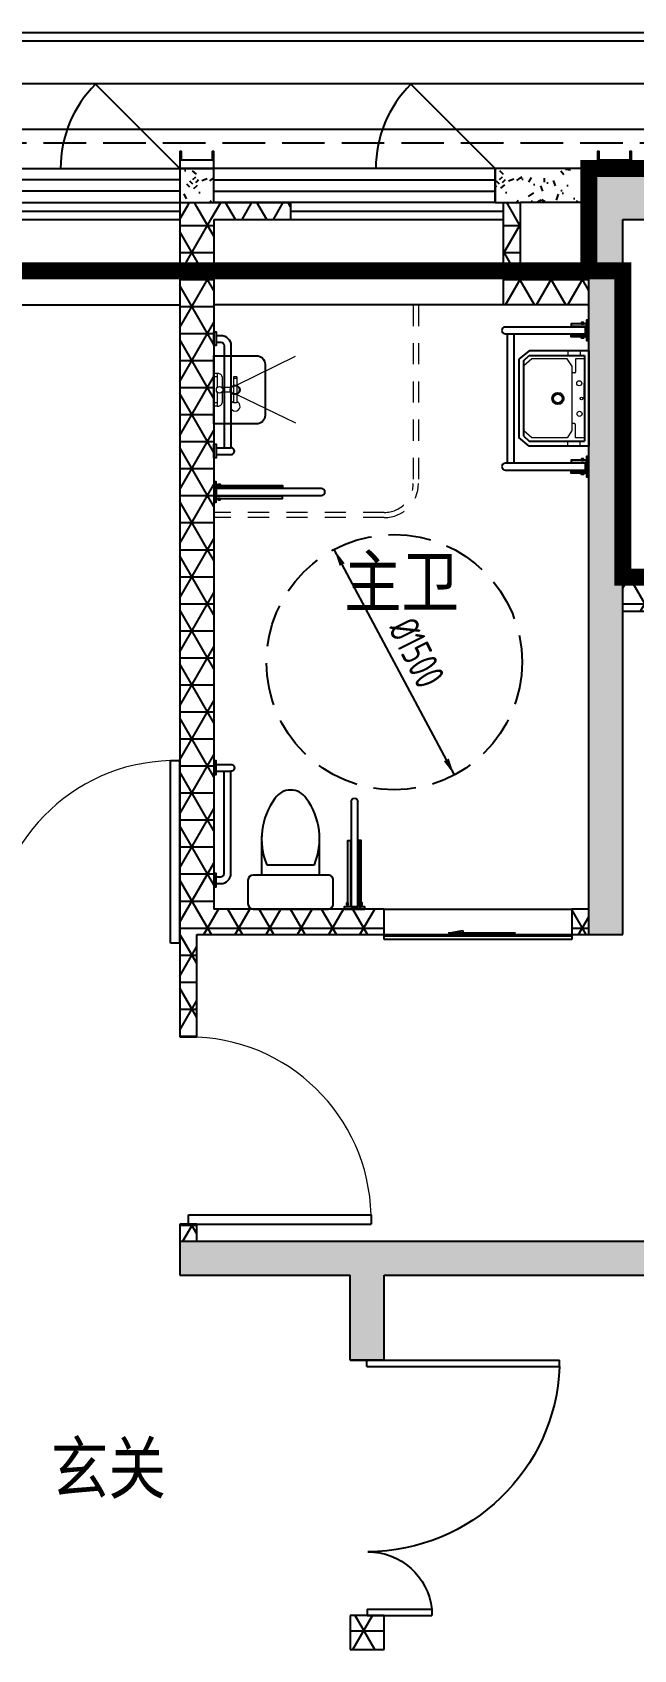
# Model space of a CAD drawing. Extents: x 512858 to 514372, y -232486 to -231710.
# Drawn here: x 513792.48 to 513796.01, y -232130.87 to -232121.37 of the extents above; entities that cross this region are included whole.
import ezdxf

# ---------------------------------------------------------------- set-up
doc = ezdxf.new("R2010")
doc.units = 0
doc.header["$LTSCALE"] = 1000
for name, pattern in [('3、6#-腰线-标准层$0$DASH', [0.35, 0.25, -0.1]), ('A1(a)户型$0$__DASH', [0.35, 0.25, -0.1]), ('A1(a)户型$0$CACHE2', [0.1875, 0.125, -0.0625]), ('A1(a)户型$0$DASH', [0.35, 0.25, -0.1]), ('DASH', [0.35, 0.25, -0.1])]:
    doc.linetypes.add(name, pattern=pattern)
doc.layers.get('0').update_dxf_attribs({"color": 252})
for name, color, linetype in [('2#HXT-偶数层$0$A-FIRE-DOOR', 252, 'Continuous'), ('2#HXT-偶数层$0$A-PATT-COLU', 252, 'Continuous'), ('2#HXT-偶数层$0$A-STR-CONC-B', 252, 'Continuous'), ('2#HXT-偶数层$0$A-WALL-S', 252, 'Continuous'), ('3、6#-腰线-标准层$0$板边线', 252, 'Continuous'), ('6#-造型-1F（实施版）金属型材-METAL-S', 253, 'Continuous'), ('6#-造型-深灰色铝合金百叶', 252, 'Continuous'), ('A-ANNO-100-TXT', 252, 'Continuous'), ('A-METAL-E', 253, 'Continuous'), ('A1(a)户型$0$A-ANNO-20-DIM', 252, 'Continuous'), ('A1(a)户型$0$A-DOOR', 252, 'Continuous'), ('A1(a)户型$0$A-FIRE-DOOR', 252, 'Continuous'), ('A1(a)户型$0$A-METAL-E', 252, 'Continuous'), ('A1(a)户型$0$A-PART-S', 252, 'Continuous'), ('A1(a)户型$0$A-PATT-COLU', 252, 'Continuous'), ('A1(a)户型$0$A-STR-CONC-B', 252, 'Continuous'), ('A1(a)户型$0$A-STR-CONC-E', 252, 'Continuous'), ('A1(a)户型$0$A-STR-CONC-H', 252, 'A1(a)户型$0$CACHE2'), ('A1(a)户型$0$A-WALL-S', 252, 'Continuous'), ('A1(a)户型$0$A-WINDOW', 252, 'Continuous'), ('A1(a)户型$0$AA-洁具及厨具', 252, 'Continuous'), ('看线', 253, 'Continuous')]:
    doc.layers.add(name, color=color, linetype=linetype)
for name, color, linetype, lineweight in [('A1(a)户型$0$AE-FURN-MOVE', 252, 'Continuous', 20), ('面积-计容-住宅-0.5', 1, 'Continuous', 0), ('面积-计容-住宅-1', 1, 'Continuous', 0)]:
    doc.layers.add(name, color=color, linetype=linetype, lineweight=lineweight)
doc.styles.add('A1(a)户型$0$STANDARD', font='GBENOR', dxfattribs={"bigfont": 'GBCBIG'})
doc.styles.add('TYDG_02', font='TSSDENG.shx', dxfattribs={"width": 0.8, "bigfont": 'hztxt.shx'})
pattern_1 = [(0, (0, 0), (0, 158.75), []), (60, (0, 0), (-137.4815328507796, 79.37500000000001), []), (120, (0, 0), (-137.4815328507796, -79.37499999999996), [])]
pattern_2 = [(0, (177, -183), (300, 600), [0, -600]), (0, (-174, -264), (300, 600), [0, -600]), (0, (21, -270), (300, 600), [0, -600]), (0, (234, -93), (300, 600), [0, -600]), (0, (-15, -300), (300, 600), [0, -600]), (0, (294, 285), (300, 600), [0, -600]), (0, (111, 237), (300, 600), [0, -600]), (0, (207, 162), (300, 600), [0, -600]), (0, (-282, 150), (300, 600), [0, -600]), (0, (12, 123), (300, 600), [0, -600]), (0, (-102, -30), (300, 600), [0, -600]), (0, (-96, -255), (300, 600), [0, -600]), (0, (129, -279), (300, 600), [0, -600]), (0, (294, -15), (300, 600), [0, -600]), (0, (-267, -108), (300, 600), [0, -600]), (0, (-216, -6), (300, 600), [0, -600]), (0, (18, -48), (300, 600), [0, -600]), (0, (-66, -135), (300, 600), [0, -600]), (0, (-114, 63), (300, 600), [0, -600]), (0, (-39, 288), (300, 600), [0, -600]), (0, (-243, -234), (300, 600), [0, -600]), (0, (87, 165), (300, 600), [0, -600]), (0, (-192, 174), (300, 600), [0, -600]), (0, (-240, 252), (300, 600), [0, -600]), (130.601294, (257.142858, 97.142856), (-1499.999983430985, 1800.000007869767), [26.341554, -11037.111]), (18.4349488, (214.285716, 108.571428), (1499.99999446807, 599.9999955732223), [27.10524, -3767.6279]), (90, (214.285716, 82.857144), (300.0000000000001, 600), [25.714284, -1174.28565]), (161.565051, (240, 74.285712), (-1500.000007552608, 599.9999552724113), [27.10524, -3767.6279]), (53.1301023, (240, 74.285712), (300.0000005671201, 599.9999997164399), [28.57143, -2971.4285]), (135, (262.857144, -231.42852), (-300.0000362661431, 599.9999593952012), [24.24366, -1672.8126]), (45, (228.571428, -231.42852), (299.999998082377, 599.9999975789675), [24.24366, -1672.8126]), (135, (245.714286, -248.57142), (-300.0000362661431, 599.9999593952012), [24.24366, -1672.8126]), (45, (245.714286, -248.57142), (299.999998082377, 599.9999975789675), [24.24366, -1672.8126]), (116.565051, (-25.71426, 171.428574), (-5.21929867325e-05, 1199.999967353521), [31.943826, -638.8765000000001]), (180, (-39.99995999999999, 199.999998), (-299.9999999999999, 600), [34.285716, -565.71425]), (63.43494880000001, (-88.57139999999998, 171.428574), (2.7161453531e-06, 1199.999994186336), [31.943826, -638.8765000000001]), (116.565051, (-74.2857, 142.857144), (-5.21929867325e-05, 1199.999967353521), [31.943826, -638.8765000000001]), (0, (-74.2857, 142.857144), (300, 600), [34.285716, -565.71425]), (63.43494880000001, (-39.99995999999999, 142.857144), (2.7161453531e-06, 1199.999994186336), [31.943826, -638.8765000000001]), (107.102728, (199.999998, -31.42854000000001), (-899.9999655924546, 3000.000004840143), [38.861346, -16282.9025]), (143.972626, (188.571426, 5.714286), (-5699.99992773809, 4199.999995246334), [38.861346, -8122.02]), (180, (157.142856, 28.57143), (-299.9999999999999, 600), [37.142856, -562.8571]), (36.02737329999999, (88.57142999999999, 5.714286), (5699.999957876589, 4199.999954722195), [38.861346, -8122.02]), (71.56505109999999, (77.142858, -28.5714), (900.0000046203285, 2999.99999483479), [36.140316, -3758.5928]), (107.102728, (88.57142999999999, -65.71428), (-899.9999655924546, 3000.000004840143), [38.861346, -16282.9025]), (143.972626, (120, -88.57139999999998), (-5699.99992773809, 4199.999995246334), [38.861346, -8122.02]), (0, (120, -88.57139999999998), (300, 600), [37.142856, -562.8571]), (36.02737329999999, (157.142856, -88.57139999999998), (5699.999957876589, 4199.999954722195), [38.861346, -8122.02]), (71.56505109999999, (188.571426, -65.71428), (900.0000046203285, 2999.99999483479), [36.140316, -3758.5928]), (150.255118, (205.714284, 248.571426), (-900.0000021301363, 599.9999925650195), [23.03502, -4814.319600000001]), (90, (185.714286, 237.14286), (300.0000000000001, 600), [22.857144, -1177.14275]), (29.7448813, (185.714286, 237.14286), (900.0000005300184, 599.9999971978212), [23.03502, -4814.319600000001]), (116.565051, (65.714286, -177.14286), (-5.21929867325e-05, 1199.999967353521), [31.943826, -638.8765000000001]), (168.690067, (51.428574, -148.5714), (-2700.000002003099, 599.9999849441089), [29.137254, -6089.685500000001]), (41.18592510000001, (0, -162.8571), (7499.999954558658, 6599.999942288418), [30.371844, -12725.802]), (90, (0, -191.42856), (300.0000000000001, 600), [28.57143, -1171.4285]), (138.814074, (22.857144, -211.42854), (-7499.999866690215, 6600.000042036299), [30.371844, -12725.802]), (16.6992442, (22.857144, -211.42854), (9899.99992551639, 2999.999968578065), [29.82945, -12498.5375]), (60.94539590000002, (51.428574, -202.85712), (299.9999992038756, 599.9999946927048), [29.416086, -12325.3395]), (109.983106, (-185.71428, 74.285712), (-1500.00000564993, 4199.999988885022), [33.44200199999999, -14012.1975]), (155.556045, (-197.14284, 105.714288), (-3900.000014866057, 1799.999962602966), [34.522986, -14465.1315]), (24.4439547, (-259.99998, 105.714288), (3900.000001945477, 1799.999991342401), [34.522986, -14465.1315]), (70.0168934, (-271.42854, 74.285712), (1500.000004522143, 4199.999989580724), [33.442002, -14012.1975]), (109.983106, (-259.99998, 42.857142), (-1500.00000564993, 4199.999988885022), [33.44200199999999, -14012.1975]), (160.016893, (-228.57138, 31.42857), (-1500.00000088163, 599.9999726666744), [33.442002, -6989.377500000001]), (19.9831065, (-228.57138, 31.42857), (1499.999991764409, 599.9999990480279), [33.442002, -6989.377500000001]), (70.0168934, (-197.14284, 42.857142), (1500.000004522143, 4199.999989580724), [33.442002, -14012.1975]), (122.005383, (37.142856, 19.999998), (-300.00004026147, 599.9999693707862), [26.954232, -5633.434]), (18.4349488, (-2.85714, 34.285716), (1499.99999446807, 599.9999955732223), [27.10524, -3767.6279]), (90, (-2.85714, 8.571426), (300.0000000000001, 600), [25.714284, -1174.28565]), (161.565051, (22.857144, 0), (-1500.000007552608, 599.9999552724113), [27.10524, -3767.6279]), (54.46232220000002, (22.857144, 0), (2099.999996957259, 2999.999995506066), [24.57807, -10298.2115]), (116.565051, (-137.14284, -125.71428), (-5.21929867325e-05, 1199.999967353521), [31.943826, -638.8765000000001]), (180, (-151.42854, -97.14282), (-299.9999999999999, 600), [31.42857, -568.5714]), (59.03624339999999, (-199.99998, -125.71428), (300.0000009765315, 599.9999970877775), [33.31972799999999, -6963.821999999998]), (120.963756, (-182.85714, -154.28568), (-300.0000409979644, 599.9999724465997), [33.319728, -6963.821999999999]), (0, (-182.85714, -154.28568), (300, 600), [31.42857, -568.5714]), (63.43494880000001, (-151.42854, -154.28568), (2.7161453531e-06, 1199.999994186336), [31.943826, -638.8765000000001])]

# ---------------------------------------------------------------- blocks, each defined once
blk = doc.blocks.new('2新107A1(a)户型$0$6986586658ff3d')
at = {"layer": 'A1(a)户型$0$AE-FURN-MOVE'}
for p, q in [((14.39999992749654, 96.00000000023283), (33.60000000009313, 96.00000000023283)), ((14.39999999990687, 12.69960627146065), (14.4000000001397, 96.00000000023283)), ((-100.8000000000466, 76.8000000002794), (-81.60000000009313, 76.8000000002794)), ((-100.7999999998137, -76.79999999981374), (-100.8000000000466, 76.8000000002794)), ((-81.5999999998603, -76.79999999981374), (-81.60000000009313, 76.8000000002794)), ((-66.25846837065183, 14.39999999990687), (-12.69960628706031, 14.39999999990687)), ((-14.39999999990687, 12.69960630335845), (-14.39999999990687, 76.79999996651895)), ((12.69960628729314, 14.4000000001397), (14.4000000001397, 14.4000000001397)), ((14.4000000001397, 76.8000000002794), (33.60000000009313, 76.8000000002794)), ((-100.7999999998137, -67.19999999995343), (-81.60000000009313, -67.20000000018626)), ((-100.7999999998137, -76.79999999981374), (-81.5999999998603, -76.79999999981374)), ((-66.258468370419, -14.39999999990687), (-12.69960629497655, -14.39999999990687)), ((-14.39999999990687, -76.79999996651895), (-14.39999999990687, -12.69960630335845)), ((12.69960629544221, -14.39999999967404), (14.4000000001397, -14.39999999967404)), ((14.39999999990687, -95.99999999976717), (14.39999999990687, -12.69960627099499)), ((14.4000000001397, -76.7999999995809), (33.5999999998603, -76.7999999995809)), ((14.40000001108274, -95.99999999976717), (33.5999999998603, -95.99999999953434))]:
    blk.add_line(p, q, dxfattribs=at)
for points in [[(-100.7999999995809, 27.15290039801039), (-444.8149358539376, 193.7543856438715)], [(-99.28472210257314, -27.64194762450643), (-444.8149358532391, -197.069886776153)]]:
    blk.add_lwpolyline(points, dxfattribs=at)
for centre, radius in [((-91.1999999997206, 2.328306e-10), 28.79999999999999), ((-91.1999999997206, 2.328306e-10), 23.99999999999999), ((0, 2.328306e-10), 19.2)]:
    blk.add_circle(centre, radius, dxfattribs=at)
for centre, radius, start, end in [((-91.19999999995343, 96.0000000053551), 28.79999999999999, 289.4712206301563, 250.5287793572664), ((9.529881745344028, 72.1051773831714), 24.38607388944711, 78.48005776720825, 168.9000772847705), ((9.529881745344028, -72.10517738224007), 24.38607388944711, 191.0999227152295, 281.5199422485274)]:
    blk.add_arc(centre, radius, start, end, dxfattribs=at)
blk = doc.blocks.new('2新95A1(a)户型$0$0012525252A$C7796392C')
at = {"layer": 'A1(a)户型$0$AA-洁具及厨具'}
for p, q in [((-420.9319141036831, 490.3614648543298), (-420.9322994509712, 19.08170633018017)), ((-380.8937501525506, 19.08168870897498), (-380.8933648061939, 490.3614483991405)), ((-380.8934217479546, 477.1734391966602), (379.0680289554875, 477.1734554751893)), ((379.0680858963169, 490.3614819909562), (379.0677005490288, 19.08172346686479)), ((419.1062498474494, 19.0817058456596), (419.1066351938061, 490.3614655357669)), ((-380.8934480792377, 437.1734391966602), (379.0680026242044, 437.1734554751893)), ((-221.8437196803279, 381.2590340772003), (-251.2823213017546, 349.473422531446)), ((-221.8437196803279, 381.2590340772003), (221.4805850870907, 381.2590435735474)), ((221.4805850870907, 381.2590435735474), (250.919188070111, 349.4734332890075)), ((-251.2823213017546, 349.473422531446), (-251.2823143734131, 26.04251146572642)), ((250.919188070111, 349.4734332890075), (250.9191949984524, 26.04252222328796)), ((-420.9322994509712, 19.08170633018017), (-380.8937501525506, 19.08168870897498)), ((250.9191949984524, 26.04252222328796), (-251.3079801122658, 26.04251146517345)), ((89.8056074429769, 26.04251877209754), (-90.1943925570231, 26.04251491636387)), ((-0.1943925570230931, 26.0425168442307), (89.8056074429769, 26.04251877209754)), ((379.0677005490288, 19.08172346686479), (419.1062498474494, 19.0817058456596))]:
    blk.add_line(p, q, dxfattribs=at)
at = {"layer": 'A1(a)户型$0$AA-洁具及厨具', "lineweight": 13}
for p, q in [((-232.1356799199712, 335.3362180868862), (-190.9165045325644, 381.2590347396908)), ((231.7725472941529, 335.3362280241854), (190.5533699393272, 381.2590429110569)), ((-232.1356754526496, 126.7893464721856), (-232.1356799199712, 335.3362180868862)), ((231.7725517614745, 126.7893564094848), (231.7725472941529, 335.3362280241854)), ((-280.7465844966937, 123.2473442145856), (-252.7452635623049, 123.2473448143865)), ((-192.1523079751059, 101.0656097795581), (-232.1356754526496, 126.7893464721856)), ((190.553375958465, 100.2705464200117), (-189.4470211355947, 100.2705382800777)), ((-148.2087089498527, 84.04933187612914), (-148.2087092972361, 100.2705391634372)), ((149.3085341961123, 84.04933824916952), (149.308533848729, 100.2705455365067)), ((190.553375958465, 100.2705464200117), (231.7725517614745, 126.7893564094848)), ((278.9205138506368, 123.2473562030937), (250.919192916248, 123.2473556032928)), ((-279.2579700991046, 50.77491935953731), (-252.7452620097902, 50.77491992746945)), ((-232.1613390333951, 26.04251187530463), (-232.1613401686773, 79.04933007777436)), ((-232.1613401686773, 79.04933007777436), (-153.2087088427506, 79.04933176899794)), ((231.7725527840666, 79.04934001562651), (154.3085343032144, 79.04933835627162)), ((231.7725539193489, 26.04252181315678), (231.7725527840666, 79.04934001562651)), ((277.4319025578443, 50.77493128427886), (250.9191944685299, 50.77493071637582))]:
    blk.add_line(p, q, dxfattribs=at)
at = {"layer": 'A1(a)户型$0$AA-洁具及厨具'}
for points in [[(-280.0000074973796, 349.9999940021662), (-230.0000087826047, 409.9999950731872)], [(229.9999912173953, 410.0000049267837), (-230.0000087826047, 409.9999950731872)], [(279.9999925026204, 350.0000059978047), (229.9999912173953, 410.0000049267837)], [(-280, -5.9978337958e-06), (-280.0000074973796, 349.9999940021662)], [(280, 5.997804692e-06), (279.9999925026204, 350.0000059978047)], [(280, 5.997804692e-06), (-280, -5.9978337958e-06)]]:
    blk.add_lwpolyline(points, dxfattribs=at)
for points in [[(-425.3785658269189, 103.2411665934487), (-425.378605323378, 12.80085167469224), (-439.1962266820483, 12.80085735593457), (-439.1961883180775, 103.2411722560355)], [(-376.447409958113, 103.2407094757073), (-376.4474494545721, 12.80083154840395), (-362.6293911202811, 12.800824719714), (-362.6293527553789, 103.2407037795056)], [(374.6214341730811, 103.2411837300751), (374.621394676622, 12.80086881131865), (360.8037733179517, 12.80087449256098), (360.8038116819225, 103.241189392691)], [(423.552590041887, 103.2407266123337), (423.5525505454279, 12.80084868503036), (437.3706088797189, 12.80084185636952), (437.3706472446211, 103.2407209161611)], [(-340.8556445292197, 0.0006368123576976), (-340.8556392600294, 12.80148701003054), (-460.9704143514391, 12.80153874057578), (-460.9704196206294, 0.0006885410402901)], [(-439.1962142938282, 42.94835618333309), (-439.1962194517255, 30.38664438397973), (-446.7329843360931, 30.38664746715222), (-446.7329791446682, 42.94836041575763)], [(-362.6293775492813, 42.94788766955025), (-362.6293838722631, 30.38661173102446), (-355.0930536827073, 30.38660861249082), (-355.09304852481, 42.94788456964307)], [(459.1443554703146, -1.73149746843e-05), (459.1443607392721, 12.80083288269816), (339.0295856478624, 12.8008846132434), (339.0295803789049, 3.44137079082e-05)], [(360.8037857061718, 42.9483733199886), (360.8037805482745, 30.38666152063524), (353.2670156639069, 30.38666460383683), (353.2670208553318, 42.94837755244225)], [(437.3706224507187, 42.94790480620577), (437.3706161277369, 30.38662886767997), (444.9069463172927, 30.38662574917544), (444.90695147519, 42.94790170632768)]]:
    blk.add_lwpolyline(points, close=True, dxfattribs=at)
blk.add_circle((-0.9130365720484406, 181.5517702304933), 33.09367931997395, dxfattribs=at)
at = {"layer": 'A1(a)户型$0$AA-洁具及厨具', "lineweight": 13}
for centre, radius in [((-0.9130365720484406, 181.5517702304933), 24.90291299648508), ((-90.76878507621586, 54.31692461346393), 15), ((-0.9130336195230484, 43.72172289984883), 7.999999999999998), ((88.91705160681158, 56.0725290653354), 15)]:
    blk.add_circle(centre, radius, dxfattribs=at)
at = {"layer": 'A1(a)户型$0$AA-洁具及厨具'}
for centre, radius, start, end in [((-400.9128723419271, 490.3614715772565), 20.01904177489833, 89.99993367245986, 180.0000192749406), ((-400.9126245067455, 490.3612536365981), 20.01925969860343, 0.000557365781145, 90.0006429449165), ((399.0871276580729, 490.361488713912), 20.01904177489833, 89.99993367245986, 180.0000192749406), ((399.0873754932545, 490.3612707732245), 20.01925969860343, 0.000557365781145, 90.0006429449165)]:
    blk.add_arc(centre, radius, start, end, dxfattribs=at)
at = {"layer": 'A1(a)户型$0$AA-洁具及厨具', "lineweight": 13}
for centre, start, end in [((-189.4470212426968, 105.2705382800777), 237.2443539451752, 270.0000012272996), ((-153.2087089498527, 84.04933176899794), 270.0000012272996, 1.2272996165e-06), ((154.3085341961123, 84.04933835627162), 180.0000012272996, 270.0000012272996)]:
    blk.add_arc(centre, 4.999999999999999, start, end, dxfattribs=at)
blk = doc.blocks.new('2新110A1(a)户型$0$A$C4DE61101')
at = {"color": 8, "linetype": 'A1(a)户型$0$__DASH'}
blk.add_circle((0, 0), 750, dxfattribs=at)
at = {"layer": 'A1(a)户型$0$A-ANNO-20-DIM', "color": 8}
for points in [[(-305.5454061355485, 573.7089896362668, 33, 0, 0), (-352.5523916948623, 661.971911118766, 0, 0, 0)], [(305.5454061355485, -573.7089896362668, 33, 0, 0), (352.5523916948623, -661.971911118766, 0, 0, 0)]]:
    blk.add_lwpolyline(points, format="xyseb", dxfattribs=at)
blk.add_lwpolyline([(352.5523916948623, -661.971911118766), (-352.5523916948623, 661.971911118766)], dxfattribs=at)
at = {"layer": 'A1(a)户型$0$A-ANNO-20-DIM', "color": 8, "style": 'A1(a)户型$0$STANDARD', "width": 0.8}
blk.add_text('%%c1500', height=175, rotation=296.565051177078, dxfattribs=at).set_placement((-38.88867210098056, 201.6577802893922))
blk = doc.blocks.new('2新97A1(a)户型$0$001ZJZJ17171616A$C1AC53746')
for p, q in [((200.0002985371975, 80.24994300138496), (200.0002985371975, 419.7497408104391)), ((260.398097168727, 389.7497408104391), (260.398097168727, 110.249943001385))]:
    blk.add_line(p, q)
blk.add_lwpolyline([(430.398097168727, 419.7497408104391), (200.0002985371975, 419.7497408104391), (200.0002985371975, 469.999841905912, 0.414213562373095), (170.0002985371975, 499.999841905912), (30.00029853719752, 499.999841905912, 0.414213562373095), (0.0002985371975228, 469.999841905912), (0.0002985371975228, 29.99984190591204, 0.414213562373095), (30.00029853719752, -0.0001580940879649), (170.0002985371975, -0.0001580940879649, 0.414213562373095), (200.0002985371975, 29.99984190591204), (200.0002985371975, 80.24994300138496), (430.398097168727, 80.24994300138496)], format="xyb")
for centre, radius, start, end in [((412.8436137405515, 22.61160943644063), 397.5299272151005, 53.36185512710827, 112.5495246685215), ((589.5588697719431, 249.999841905912), 109.7823411183082, 303.4508578267757, 56.54914217322433), ((412.8436137405588, 477.3880743753689), 397.5299272150933, 247.4504753314785, 306.6381448728918)]:
    blk.add_arc(centre, radius, start, end)
blk = doc.blocks.new('2新96A1(a)户型$0$001A$C29CE02E2')
at = {"layer": 'A1(a)户型$0$AA-洁具及厨具'}
for p, q in [((-395.0192797482014, 12.80084035758046), (-395.0196863722522, 631.580600047746)), ((-354.9811370742973, 631.5806182172091), (-354.9807304507121, 12.80085969201173)), ((-354.9807304507121, 12.80085969201173), (-395.0192797482014, 12.80084035758046))]:
    blk.add_line(p, q, dxfattribs=at)
for points in [[(-399.4656719572376, 403.2407174337422), (-399.4656283587683, 12.80083950737026), (-413.2836866923608, 12.80083208711585), (-413.2837291590404, 403.2407111431821)], [(-350.5345160875004, 403.2411766475998), (-350.5344724887982, 12.8008617288433), (-336.7168511303607, 12.80086799937999), (-336.716893596109, 403.2411829033517)], [(-435.0573875284754, -2.84902343992e-05), (-435.0573933464475, 12.80082170848618), (-314.9426182541065, 12.80087858080515), (-314.9426124363672, 2.83820845652e-05)], [(-413.2836533735972, 36.66703853680519), (-413.2836465125438, 24.10576259618392), (-420.8199767025653, 24.10575915675145), (-420.8199823980685, 36.66703511157539)], [(-336.7168166285846, 36.66751032607863), (-336.7168109333143, 24.10579852637602), (-329.1800460489467, 24.10580193379428), (-329.1800517784432, 36.66751488216687)]]:
    blk.add_lwpolyline(points, close=True, dxfattribs=at)
for centre, radius, start, end in [((-375.000426675193, 631.5804061684175), 20.01925969860343, 89.99935949634252, 179.9994451104959), ((-375.0001788386144, 631.5806241058162), 20.01904177489833, 359.9999831946664, 90.00006875545894)]:
    blk.add_arc(centre, radius, start, end, dxfattribs=at)
at = {"layer": 'A1(a)户型$0$AA-洁具及厨具', "ltscale": 0.3, "extrusion": (-3.336165236310756e-15, -3.680955057998527e-16, -1), "zscale": -1, "rotation": 89.99999995626825}
blk.add_blockref('2新97A1(a)户型$0$001ZJZJ17171616A$C1AC53746', (249.9998419058975, -0.0002987280022353), dxfattribs=at)
blk = doc.blocks.new('2新108A1(a)户型$0$A$C102F5F07')
at = {"layer": 'A1(a)户型$0$AA-洁具及厨具'}
for points in [[(-7.755152183e-07, -129.8852248551557), (12.80084942320536, -129.885224932892), (12.80085071598296, -210.000000025233), (5.172551027e-07, -209.999999947293)], [(-0.0001527638705738, -789.8852070813882), (12.80069743485001, -789.8852071590954), (12.8006987276276, -869.9999822514656), (-0.0001514711002528, -869.9999821734964)]]:
    blk.add_lwpolyline(points, close=True, dxfattribs=at)
for points in [[(12.80084974778947, -150), (40, -150, -0.414213562373095), (100, -210), (100, -809.999986621784)], [(12.80085039325058, -190), (40, -190, -0.4142135623730951), (60, -210), (60, -809.999986621784)]]:
    blk.add_lwpolyline(points, format="xyb", dxfattribs=at)
for points in [[(12.80069775943412, -809.999986621784), (100, -809.999986621784)], [(12.80069840489705, -849.9999799192883), (100.0163737529165, -849.9999799192883)]]:
    blk.add_lwpolyline(points, dxfattribs=at)
blk.add_arc((100, -829.999986621784), 20, 269.9530926479197, 90, dxfattribs=at)
blk = doc.blocks.new('2新109A1(a)户型$0$A$C4325192B')
at = {"xscale": -1}
blk.add_blockref('2新108A1(a)户型$0$A$C102F5F07', (-0.0029797604729538, -0.0014849197104922), dxfattribs=at)
at = {"layer": 'A1(a)户型$0$AA-洁具及厨具', "ltscale": 0.3, "extrusion": (0, 0, -1), "zscale": -1, "rotation": 179.9999736112728}
blk.add_blockref('2新96A1(a)户型$0$001A$C29CE02E2', (450.002979760473, -0.0014849196959403), dxfattribs=at)
blk = doc.blocks.new('2新89A1(a)户型$0$$DorLib2D$00000114')
at = {"color": 0}
blk.add_line((0.4999999999999964, 3.6e-15), (-0.2071067811864751, 0.7071067811864857), dxfattribs=at)
blk.add_arc((0.5000000000013856, -1.1546e-12), 1.000000000001696, 135, 180, dxfattribs=at)
blk = doc.blocks.new('2新87A1(a)户型$0$$DorLib2D$00000001')
for p, q in [((0.45, 0.9750000000000001), (0.5000000000000002, 0.9750000000000001)), ((0.45, 0), (0.45, 0.9750000000000001)), ((0.5, 0), (0.5, 0.9750000000000001)), ((0.5, 0), (0.45, 0))]:
    blk.add_line(p, q)
at = {"lineweight": 13}
blk.add_arc((0.475, 0), 0.975, 91.4692835813538, 180, dxfattribs=at)
blk = doc.blocks.new('2新93A1(a)户型$0$$TCHSYS$WIN2D')
for p, q in [((-0.5, 0.5), (0.5, 0.5)), ((-0.5, 0.5), (-0.4999999999999999, -0.5)), ((0.5, 0.5), (0.4999999999999998, -0.5)), ((0.5, 0.1666666666666666), (-0.5, 0.1666666666666666)), ((0.5, -0.1666666666666667), (-0.5, -0.1666666666666667)), ((-0.4999999999999999, -0.5), (0.5, -0.5))]:
    blk.add_line(p, q)
blk = doc.blocks.new('2新90A1(a)户型$0$$DorLib2D$00000129')
at = {"color": 0, "linetype": 'Continuous'}
for p, q in [((-0.5, 0.5450265822420022), (-0.5, 0.6866180048083095)), ((-0.5, 0.6866180048083095), (0.5, 0.6866180048083095)), ((0.5, 0.6866180048083095), (0.5, 0.5450265822420022)), ((0.5, 0.5450265822420022), (-0.5, 0.5450265822420022)), ((-0.5, 0.5000000000000213), (-0.5, 0.5450265822420022)), ((0.5, 0.5000000000000213), (0.5, 0.5450265822420022)), ((-0.2000000000007276, 0.4374999999999929), (0.1583561238185212, 0.4374999999999929)), ((0.1583561238185212, 0.4374999999999929), (0.0804472975250974, 0.3407772342442641)), ((0.0804472975250974, 0.3407772342442641), (0.0804472975250974, 0.4375))]:
    blk.add_line(p, q, dxfattribs=at)
blk = doc.blocks.new('2新92A1(a)户型$0$$DorLib2D$00000225')
at = {"color": 0}
for p, q in [((0.4750000000000032, -0.0014478852985498), (0.4750000000000032, 0.7521225008925327)), ((0.4750000000000032, 0.7521225008925327), (0.5000000000000036, 0.7521225008925363)), ((0.5000000000000036, -0.0014478852985498), (0.5000000000000036, 0.7521225008925363)), ((-0.4999999999999982, -3.6e-15), (-0.5, 0.252035990386009)), ((-0.4750000000000014, 0.252035990386009), (-0.5, 0.252035990386009)), ((-0.4749999999999996, -3.6e-15), (-0.4750000000000014, 0.252035990386009)), ((-0.4749999999999996, -3.6e-15), (-0.4999999999999947, -3.6e-15)), ((0.4750000000000032, -0.0014478852985498), (0.4999999999999929, -0.0014478852985498))]:
    blk.add_line(p, q, dxfattribs=at)
for centre, radius, start, end in [((0.5046168020419071, -0.0019208093578129), 0.7546247204382253, 92.24926861260724, 179.7237749158362), ((-0.5007908120542499, 0.0025725639174823), 0.2507930763238999, 359.7898704778746, 84.09743784757413)]:
    blk.add_arc(centre, radius, start, end, dxfattribs=at)
blk = doc.blocks.new('2新85A1(a)户型')
at = {"layer": 'A1(a)户型$0$A-PATT-COLU'}
h = blk.add_hatch(dxfattribs=at)
h.set_pattern_fill('加气混凝土', color=256, scale=50, style=0)
h.set_pattern_definition(pattern_2)
h.paths.add_polyline_path([(-67062.02434096902, 178802.2341420536), (-67162.02434097767, 178802.2341420538), (-67162.02434097767, 178602.2341420537), (-67062.02434096902, 178602.2341420536)])
h = blk.add_hatch(dxfattribs=at)
h.set_pattern_fill('加气混凝土', color=256, scale=50, style=0)
h.set_pattern_definition(pattern_2)
h.paths.add_polyline_path([(-67062.02434096902, 178602.2341420536), (-66962.02434097767, 178602.234142054), (-66962.02434097767, 178802.2341420528), (-67062.02434096902, 178802.2341420536)])
h = blk.add_hatch(dxfattribs=at)
h.set_pattern_fill('加气混凝土', color=256, scale=50, style=0)
h.set_pattern_definition(pattern_2)
h.paths.add_polyline_path([(-65162.02434097702, 178802.2341420536), (-65312.02434097528, 178802.2341420528), (-65312.02434097528, 178602.234142054), (-65162.02434097702, 178602.2341420536)])
h = blk.add_hatch(dxfattribs=at)
h.set_pattern_fill('加气混凝土', color=256, scale=50, style=0)
h.set_pattern_definition(pattern_2)
h.paths.add_polyline_path([(-64762.02413318244, 178602.2341420527), (-64762.02454876942, 178802.2341420572), (-65162.02434097702, 178802.2341420536), (-65162.02434097702, 178602.2341420536)])
for points in [[(-64762.02454876877, 178802.234142053), (-64562.02392538962, 178502.2341420559), (-64012.02434097693, 178502.2341420537), (-64012.02434097693, 178802.2341420537)], [(-64762.0230942177, 178102.2339346695), (-64562.02309421814, 178102.2343502558), (-64562.02392538962, 178502.2341420559), (-64762.02454876877, 178802.234142053)], [(-64762.0193539364, 176302.2318988749), (-64562.01935393683, 176302.2323144613), (-64562.02309421814, 178102.2343502558), (-64762.0230942177, 178102.2339346695)], [(-64762.01540587038, 174402.2339342788), (-64562.01540587081, 174402.2343498651), (-64562.01935393683, 176302.2323144613), (-64762.0193539364, 176302.2318988749)], [(-64562.01519807764, 174302.2343498563), (-64562.01540587081, 174402.2343498651), (-64762.01540587038, 174402.2339342788), (-64762.01519807721, 174302.23393427)], [(-67162.02434097289, 172302.2341420536), (-67062.02434096902, 172302.2341420536), (-67062.02434096902, 172502.2341420536), (-67162.02434097289, 172502.2341420536)], [(-67062.02434096902, 172502.2341420536), (-67062.02434096902, 172302.2341420536), (-66162.02434097609, 172302.234142055), (-66062.02434097743, 172368.9008087208), (-66062.02434097696, 172502.2341420536)], [(-66062.02434097743, 172368.9008087208), (-65962.02434097925, 172302.2341420537), (-60062.02434097697, 172302.2341420537), (-60262.02434097679, 172502.2341420537), (-66062.02434097696, 172502.2341420536)], [(-65962.02434097696, 171802.2341420536), (-65962.02434097925, 172302.2341420537), (-66062.02434097743, 172368.9008087208), (-66162.02434097609, 172302.234142055), (-66162.02434097696, 171802.2341420536)]]:
    blk.add_hatch(color=256, dxfattribs=at).paths.add_polyline_path(points)
h = blk.add_hatch(dxfattribs=at)
h.set_pattern_fill('NET3', color=256, scale=50, style=0)
h.set_pattern_definition(pattern_1)
h.paths.add_polyline_path([(-66962.02434097025, 178602.2341420399), (-67162.02434096504, 178602.2341420537), (-67028.69100763633, 178568.9008087084)])
h = blk.add_hatch(dxfattribs=at)
h.set_pattern_fill('NET3', color=256, scale=50, style=0)
h.set_pattern_definition(pattern_1)
h.paths.add_polyline_path([(-67028.69100763633, 178568.9008087084), (-67162.02434096938, 178602.2341420419), (-67162.02434098485, 174402.2341420538), (-67087.02434098531, 174389.7213993299), (-66962.0243409843, 174452.2341420537), (-66962.02434096936, 178502.2341420434)])
h = blk.add_hatch(dxfattribs=at)
h.set_pattern_fill('NET3', color=256, scale=50, style=0)
h.set_pattern_definition(pattern_1)
h.paths.add_polyline_path([(-67028.69100763633, 178568.9008087084), (-66962.02434096936, 178502.2341420434), (-66512.0243409702, 178502.2341420415), (-66512.0243409702, 178602.2341420415), (-66962.02434097025, 178602.2341420399)])
h = blk.add_hatch(dxfattribs=at)
h.set_pattern_fill('NET3', color=256, scale=50, style=0)
h.set_pattern_definition(pattern_1)
h.paths.add_polyline_path([(-65262.02434097564, 178002.2341420534), (-65162.02434097569, 178202.2341420524), (-65162.02434097576, 178602.2341420527), (-65262.02434097576, 178602.2341420527)])
h = blk.add_hatch(dxfattribs=at)
h.set_pattern_fill('NET3', color=256, scale=50, style=0)
h.set_pattern_definition(pattern_1)
h.paths.add_polyline_path([(-64762.02288642502, 178002.2341420534), (-64762.02330201136, 178202.2341420524), (-65162.02434097569, 178202.2341420524), (-65262.02434097564, 178002.2341420534)])
h = blk.add_hatch(dxfattribs=at)
h.set_pattern_fill('NET3', color=256, scale=50, style=0)
h.set_pattern_definition(pattern_1)
h.paths.add_polyline_path([(-64562.0191461434, 176202.2321969129), (-63762.21974417524, 176202.2329205718), (-63762.21992513536, 176402.2329205723), (-64562.01956172974, 176402.232196913)])
h = blk.add_hatch(dxfattribs=at)
h.set_pattern_fill('NET3', color=256, scale=50, style=0)
h.set_pattern_definition(pattern_1)
h.paths.add_polyline_path([(-67062.02434098726, 174302.2341420545), (-65962.02434098358, 174302.2341420543), (-65962.02434098355, 174452.2341420543), (-66962.0243409843, 174452.2341420537), (-67087.02434098531, 174389.72139933)])
h = blk.add_hatch(dxfattribs=at)
h.set_pattern_fill('NET3', color=256, scale=50, style=0)
h.set_pattern_definition(pattern_1)
h.paths.add_polyline_path([(-64762.01550977038, 174452.2341420532), (-64862.02434098356, 174452.2341420541), (-64862.02434098359, 174302.2341420541), (-64762.01519808063, 174302.234142054)])
h = blk.add_hatch(dxfattribs=at)
h.set_pattern_fill('NET3', color=256, scale=50, style=0)
h.set_pattern_definition(pattern_1)
h.paths.add_polyline_path([(-67087.02434098531, 174389.72139933), (-67162.02434098485, 174402.1831711578), (-67162.02434098386, 174302.234142053), (-67128.69100765041, 174268.9008087199), (-67062.02434098726, 174302.2341420545)])
h = blk.add_hatch(dxfattribs=at)
h.set_pattern_fill('NET3', color=256, scale=50, style=0)
h.set_pattern_definition(pattern_1)
h.paths.add_polyline_path([(-67162.02434098386, 174302.234142053), (-67162.21992514945, 174302.2341420524), (-67162.21992514949, 174202.234142054), (-67162.0243409833, 174202.2341420538), (-67128.69100765041, 174268.9008087199)])
h = blk.add_hatch(dxfattribs=at)
h.set_pattern_fill('NET3', color=256, scale=50, style=0)
h.set_pattern_definition(pattern_1)
h.paths.add_polyline_path([(-67162.0243409833, 174202.2341420538), (-67162.02434097965, 173702.2341420523), (-67062.0243409802, 173702.2341420531), (-67062.02434098406, 174302.2341420529), (-67128.69100765148, 174268.9008087204)])
h = blk.add_hatch(dxfattribs=at)
h.set_pattern_fill('NET3', color=256, scale=50, style=0)
h.set_pattern_definition(pattern_1)
h.paths.add_polyline_path([(-67062.02434097024, 172502.234142054), (-67062.02434097175, 172602.2341420483), (-67162.02434097095, 172602.2341420475), (-67162.02434096985, 172502.234142054)])
h = blk.add_hatch(dxfattribs=at)
h.set_pattern_fill('NET3', color=256, scale=50, style=0)
h.set_pattern_definition(pattern_1)
h.paths.add_polyline_path([(-65962.02434097696, 170102.2341420536), (-65962.02434097626, 170302.2341420555), (-66162.02434097626, 170302.2341420555), (-66162.02434097696, 170102.2341420536)])
at = {"layer": 'A1(a)户型$0$A-DOOR'}
for p, q in [((-65962.02434098341, 174452.2341420537), (-64862.02434098341, 174452.2341420534)), ((-65962.02434098344, 174302.2341420537), (-64862.02434098344, 174302.2341420534))]:
    blk.add_line(p, q, dxfattribs=at)
at = {"layer": 'A1(a)户型$0$A-METAL-E'}
for points in [[(-69262.02434097696, 178552.2341420553), (-67162.02434096966, 178552.2341420535)], [(-66512.02434097811, 178552.2341420552), (-65262.02434097673, 178552.2341420555)], [(-69262.02434097696, 178502.2341420553), (-67162.02434096966, 178502.2341420535)], [(-66512.0243409781, 178502.2341420552), (-65262.02434097671, 178502.2341420555)]]:
    blk.add_lwpolyline(points, dxfattribs=at)
at = {"layer": 'A1(a)户型$0$A-PART-S'}
for p, q in [((-67062.02434096902, 178802.2341420536), (-67162.02434097767, 178802.2341420538)), ((-67162.02434097767, 178802.2341420538), (-67162.02434097767, 178602.2341420537)), ((-66962.02434097767, 178802.2341420528), (-67062.02434096902, 178802.2341420536)), ((-66962.02434097767, 178602.234142054), (-66962.02434097767, 178802.2341420528)), ((-65162.02434097702, 178802.2341420536), (-65312.02434097528, 178802.2341420528)), ((-65312.02434097528, 178802.2341420528), (-65312.02434097528, 178602.234142054)), ((-64762.02454876942, 178802.2341420572), (-65162.02434097702, 178802.2341420536)), ((-67162.02434097767, 178602.2341420537), (-67062.02434096902, 178602.2341420536)), ((-67062.02434096902, 178602.2341420536), (-66962.02434097767, 178602.234142054)), ((-65312.02434097528, 178602.234142054), (-65162.02434097702, 178602.2341420536)), ((-64762.02413318244, 178602.2341420527), (-65162.02434097702, 178602.2341420536))]:
    blk.add_line(p, q, dxfattribs=at)
at = {"layer": 'A1(a)户型$0$A-STR-CONC-B'}
for p, q in [((-64762.02454876877, 178802.234142053), (-64012.02434097693, 178802.2341420537)), ((-64762.0230942177, 178102.2339346695), (-64762.02454876877, 178802.234142053)), ((-64562.02392538962, 178502.2341420559), (-64012.02434097693, 178502.2341420537)), ((-64562.02309421814, 178102.2343502558), (-64562.02392538962, 178502.2341420559)), ((-64762.0193539364, 176302.2318988749), (-64762.0230942177, 178102.2339346695)), ((-64562.01935393683, 176302.2323144613), (-64562.02309421814, 178102.2343502558)), ((-64762.01540587038, 174402.2339342788), (-64762.0193539364, 176302.2318988749)), ((-64562.01540587081, 174402.2343498651), (-64562.01935393683, 176302.2323144613)), ((-64762.01519807721, 174302.23393427), (-64762.01540587038, 174402.2339342788)), ((-64562.01519807764, 174302.2343498563), (-64562.01540587081, 174402.2343498651)), ((-64762.01519807721, 174302.23393427), (-64562.01519807764, 174302.2343498563)), ((-67162.02434097289, 172502.2341420536), (-67062.02434096902, 172502.2341420536)), ((-67162.02434097289, 172502.2341420536), (-67162.02434097289, 172302.2341420536)), ((-67062.02434096902, 172502.2341420536), (-66062.02434097696, 172502.2341420536)), ((-66062.02434097696, 172502.2341420536), (-60262.02434097679, 172502.2341420537)), ((-67162.02434097289, 172302.2341420536), (-67062.02434096902, 172302.2341420536)), ((-67062.02434096902, 172302.2341420536), (-66162.02434097609, 172302.234142055)), ((-66162.02434097696, 171802.2341420536), (-66162.02434097609, 172302.234142055)), ((-65962.02434097696, 171802.2341420536), (-65962.02434097925, 172302.2341420537)), ((-65962.02434097925, 172302.2341420537), (-60062.02434097697, 172302.2341420537)), ((-66162.02434097696, 171802.2341420536), (-65962.02434097696, 171802.2341420536))]:
    blk.add_line(p, q, dxfattribs=at)
at = {"layer": 'A1(a)户型$0$A-STR-CONC-E'}
blk.add_lwpolyline([(-69762.02434097607, 178002.2341420517), (-67162.02434097168, 178002.2341420421)], dxfattribs=at)
at = {"layer": 'A1(a)户型$0$A-STR-CONC-E', "elevation": 0.7343068095320575}
blk.add_lwpolyline([(-65262.02434097666, 178002.1377882935), (-66962.21992512606, 178002.1377882957)], dxfattribs=at)
at = {"layer": 'A1(a)户型$0$A-STR-CONC-H', "linetype": 'A1(a)户型$0$DASH'}
blk.add_lwpolyline([(-69762.02434097607, 178202.2341420517), (-67162.02434097168, 178202.2341420421)], dxfattribs=at)
at = {"layer": 'A1(a)户型$0$A-STR-CONC-H', "linetype": 'A1(a)户型$0$DASH', "elevation": 0.7343068095320575}
blk.add_lwpolyline([(-65262.02434097666, 178202.1377882935), (-66962.21992512606, 178202.1377882957)], dxfattribs=at)
at = {"layer": 'A1(a)户型$0$A-WALL-S'}
for p, q in [((-67162.02434096504, 178602.2341420537), (-67162.02434096938, 178602.2341420419)), ((-67162.02434096938, 178602.2341420419), (-67162.02434098485, 174402.2341420538)), ((-66962.02434097025, 178602.2341420399), (-66512.0243409702, 178602.2341420415)), ((-66962.02434097024, 178602.2341420537), (-66962.02434097025, 178602.2341420399)), ((-66512.0243409702, 178602.2341420415), (-66512.0243409702, 178502.2341420415)), ((-65262.02434097564, 178002.2341420534), (-65262.02434097576, 178602.2341420527)), ((-65162.02434097569, 178202.2341420524), (-65162.02434097576, 178602.2341420527)), ((-66962.02434096936, 178502.2341420434), (-66512.0243409702, 178502.2341420415)), ((-66962.02434096936, 178502.2341420434), (-66962.0243409843, 174452.2341420537)), ((-64762.02330201136, 178202.2341420524), (-65162.02434097569, 178202.2341420524)), ((-64762.02288642502, 178002.2341420534), (-65262.02434097564, 178002.2341420534)), ((-63762.21992513536, 176402.2329205723), (-64562.01956172974, 176402.232196913)), ((-64562.0191461434, 176202.2321969129), (-63762.21974417524, 176202.2329205718)), ((-65962.02434098355, 174452.2341420543), (-66962.0243409843, 174452.2341420537)), ((-65962.02434098358, 174302.2341420543), (-65962.02434098355, 174452.2341420543)), ((-64762.01550977038, 174452.2341420532), (-64862.02434098356, 174452.2341420541)), ((-64862.02434098356, 174452.2341420541), (-64862.02434098359, 174302.2341420541)), ((-67162.02434098485, 174402.1831711578), (-67162.02434098386, 174302.234142053)), ((-67162.02434098386, 174302.234142053), (-67162.21992514945, 174302.2341420524)), ((-67162.21992514945, 174302.2341420524), (-67162.21992514949, 174202.234142054)), ((-67062.02434098726, 174302.2341420545), (-67062.02434098726, 174302.2341420545)), ((-67062.02434098726, 174302.2341420545), (-65962.02434098358, 174302.2341420543)), ((-67062.0243409802, 173702.2341420531), (-67062.02434098406, 174302.2341420529)), ((-64862.02434098359, 174302.2341420541), (-64762.01519808063, 174302.234142054)), ((-67162.21992514949, 174202.234142054), (-67162.0243409833, 174202.2341420538)), ((-67162.0243409833, 174202.2341420538), (-67162.02434097965, 173702.2341420523)), ((-67162.02434097965, 173702.2341420523), (-67062.0243409802, 173702.2341420531)), ((-67062.02434097175, 172602.2341420483), (-67162.02434097095, 172602.2341420475)), ((-67162.02434097095, 172602.2341420475), (-67162.02434096985, 172502.234142054)), ((-67062.02434097024, 172502.234142054), (-67062.02434097175, 172602.2341420483)), ((-66162.02434097696, 171802.2341420536), (-65962.02434097696, 171802.2341420536)), ((-65962.02434097626, 170302.2341420555), (-66162.02434097626, 170302.2341420555)), ((-66162.02434097626, 170302.2341420555), (-66162.02434097696, 170102.2341420536)), ((-65962.02434097696, 170102.2341420536), (-65962.02434097626, 170302.2341420555))]:
    blk.add_line(p, q, dxfattribs=at)
at = {"layer": 'A1(a)户型$0$AA-洁具及厨具'}
for p, q in [((-66330.44373192315, 176922.2532958544), (-66949.22349044846, 176922.2534174865)), ((-66949.22349044846, 176922.2534174865), (-66949.22349134233, 176882.214868189)), ((-66949.22349134233, 176882.214868189), (-66330.44373165205, 176882.2147465564))]:
    blk.add_line(p, q, dxfattribs=at)
at = {"layer": 'A1(a)户型$0$AA-洁具及厨具', "elevation": 0.7343068095320575}
blk.add_lwpolyline([(-66712.02434174414, 177302.1377901171), (-66962.02434174414, 177302.1377901171), (-66962.02434174414, 177702.1377901171), (-66712.02434174414, 177702.1377901171, -0.414213562373095), (-66662.02434174414, 177652.1377901171), (-66662.02434174414, 177352.1377901171, -0.414213562373095)], format="xyb", close=True, dxfattribs=at)
at = {"layer": 'A1(a)户型$0$AA-洁具及厨具'}
for points in [[(-66962.02434174978, 176842.176754513), (-66949.22349155106, 176842.1767545907), (-66949.22349000003, 176962.2915296831), (-66962.02434019875, 176962.2915296051)], [(-66558.78317554071, 176926.6998116749), (-66949.22349045944, 176926.6996754484), (-66949.22349055289, 176940.5172968069), (-66558.78317564895, 176940.5174341662)], [(-66925.35684822622, 176940.5173423009), (-66937.91856002592, 176940.5173422106), (-66937.91856008972, 176948.054107095), (-66925.35684714135, 176948.054107151)], [(-66558.78361221834, 176877.7686558049), (-66949.22349014468, 176877.7685195784), (-66949.22349120074, 176863.9504612448), (-66558.7836121447, 176863.9505986031)], [(-66925.35728475108, 176863.9505055557), (-66937.9185606917, 176863.9505066314), (-66937.91856066012, 176856.4141764414), (-66925.3572847053, 176856.4141765312)]]:
    blk.add_lwpolyline(points, close=True, dxfattribs=at)
for centre, radius, start, end in [((-66330.44371681436, 176902.2342540901), 20.01904177489833, 359.9999576331505, 90.00004319394289), ((-66330.44393475165, 176902.2340062534), 20.01925969860343, 270.0005812781133, 0.0006668922667601)]:
    blk.add_arc(centre, radius, start, end, dxfattribs=at)
at = {"layer": 'A1(a)户型$0$AE-FURN-MOVE', "linetype": 'A1(a)户型$0$DASH', "ltscale": 0.5}
for points in [[(-65762.02434097425, 178002.2341420553), (-65762.02434097425, 176952.2341420553, -0.414213562373095), (-65962.02434097425, 176752.2341420553), (-66962.02434097425, 176752.2341420553)], [(-65792.02434097425, 178002.2341420553), (-65792.02434097425, 176952.2341420553, -0.4142135623730951), (-65962.02434097425, 176782.2341420553), (-66962.02434097425, 176782.2341420553)]]:
    blk.add_lwpolyline(points, format="xyb", dxfattribs=at)
for name, p in [('2新108A1(a)户型$0$A$C102F5F07', (-66962.02434096884, 177972.176754461)), ('2新110A1(a)户型$0$A$C4DE61101', (-65903.77505789639, 175902.1831931495))]:
    blk.add_blockref(name, p)
at = {"rotation": 180}
blk.add_blockref('2新109A1(a)户型$0$A$C4325192B', (-66962.02434098347, 174452.2341420539), dxfattribs=at)
at = {"layer": 'A1(a)户型$0$A-DOOR'}
for name, p, xscale, yscale, zscale, rotation in [('2新87A1(a)户型$0$$DorLib2D$00000001', (-67712.2199251477, 174252.2341420531), 1100, 1100, 100, 359.9999999999798), ('2新90A1(a)户型$0$$DorLib2D$00000129', (-65412.02434098342, 174377.2341420536), -1100, -150, 150, 359.999999999989), ('2新87A1(a)户型$0$$DorLib2D$00000001', (-67112.02434097495, 173152.2341420494), 1100, 1100, 100, 270.0000000004537)]:
    blk.add_blockref(name, p, dxfattribs=dict(at, xscale=xscale, yscale=yscale, zscale=zscale, rotation=rotation))
at = {"layer": 'A1(a)户型$0$A-FIRE-DOOR', "xscale": -1500, "yscale": 1500, "zscale": 200, "rotation": 270}
blk.add_blockref('2新92A1(a)户型$0$$DorLib2D$00000225', (-66062.02434097696, 171052.2341420536), dxfattribs=at)
at = {"layer": 'A1(a)户型$0$A-WINDOW', "linetype": 'A1(a)户型$0$CACHE2', "xscale": 700, "yscale": 700, "zscale": -700}
for p in [(-67512.02434097764, 178802.2341420538), (-65662.02434097696, 178802.2341420536)]:
    blk.add_blockref('2新89A1(a)户型$0$$DorLib2D$00000114', p, dxfattribs=at)
at = {"layer": 'A1(a)户型$0$A-WINDOW', "zscale": 200, "rotation": 180}
for p, xscale, yscale in [((-68712.024340976, 178702.2341420536), -3100, -200), ((-66137.02434097693, 178702.2341420536), 1650, 200)]:
    blk.add_blockref('2新93A1(a)户型$0$$TCHSYS$WIN2D', p, dxfattribs=dict(at, xscale=xscale, yscale=yscale))
at = {"layer": 'A1(a)户型$0$AA-洁具及厨具', "ltscale": 0.3, "rotation": 90}
blk.add_blockref('2新95A1(a)户型$0$0012525252A$C7796392C', (-64762.02434097038, 177452.2341420536), dxfattribs=at)
at = {"layer": 'A1(a)户型$0$AE-FURN-MOVE', "extrusion": (2.827976156196396e-05, 4.507569148910616e-07, -0.999999999600026), "xscale": -1, "zscale": -1, "rotation": 180}
blk.add_blockref('2新107A1(a)户型$0$6986586658ff3d', (66928.4243141949, 177502.2341428965, -1.813702995284765), dxfattribs=at)
blk = doc.blocks.new('2新512#HXT-偶数层$0$$DorLib2D$00000225')
at = {"color": 0}
for p, q in [((0.4750000000000032, -0.0014478852985498), (0.4750000000000032, 0.7521225008925327)), ((0.4750000000000032, 0.7521225008925327), (0.5000000000000036, 0.7521225008925363)), ((0.5000000000000036, -0.0014478852985498), (0.5000000000000036, 0.7521225008925363)), ((-0.4999999999999982, -3.6e-15), (-0.5, 0.252035990386009)), ((-0.4750000000000014, 0.252035990386009), (-0.5, 0.252035990386009)), ((-0.4749999999999996, -3.6e-15), (-0.4750000000000014, 0.252035990386009)), ((-0.4749999999999996, -3.6e-15), (-0.4999999999999947, -3.6e-15)), ((0.4750000000000032, -0.0014478852985498), (0.4999999999999929, -0.0014478852985498))]:
    blk.add_line(p, q, dxfattribs=at)
for centre, radius, start, end in [((0.5046168020419071, -0.0019208093578129), 0.7546247204382253, 92.24926861260724, 179.7237749158362), ((-0.5007908120542499, 0.0025725639174823), 0.2507930763238999, 359.7898704778746, 84.09743784757413)]:
    blk.add_arc(centre, radius, start, end, dxfattribs=at)
blk = doc.blocks.new('2新482#HXT-偶数层')
at = {"layer": '2#HXT-偶数层$0$A-PATT-COLU'}
for points in [[(-59162.02434097696, -20897.76585794636), (-58162.02434097688, -20897.76585794646), (-58062.02434097706, -20831.09919127973), (-58062.02434097702, -20697.76585794636), (-59162.02434097696, -20697.76585794636)], [(-58062.02434097706, -20831.09919127973), (-57962.02434097727, -20897.76585794638), (-54912.02434097696, -20897.76585794636), (-54912.02434097696, -20697.76585794636), (-58062.02434097702, -20697.76585794636)], [(-57962.024340977, -21397.76585794636), (-57962.02434097727, -20897.76585794638), (-58062.02434097706, -20831.09919127973), (-58162.02434097688, -20897.76585794646), (-58162.024340977, -21397.76585794636)]]:
    blk.add_hatch(color=256, dxfattribs=at).paths.add_polyline_path(points)
at = {"layer": '2#HXT-偶数层$0$A-STR-CONC-B'}
for p, q in [((-59162.02434097696, -20697.76585794636), (-58062.02434097702, -20697.76585794636)), ((-59162.02434097696, -20697.76585794636), (-59162.02434097696, -20897.76585794636)), ((-58062.02434097702, -20697.76585794636), (-54912.02434097696, -20697.76585794636)), ((-59162.02434097696, -20897.76585794636), (-58162.02434097688, -20897.76585794646)), ((-58162.024340977, -21397.76585794636), (-58162.02434097688, -20897.76585794646)), ((-57962.024340977, -21397.76585794636), (-57962.02434097727, -20897.76585794638)), ((-57962.02434097727, -20897.76585794638), (-54912.02434097696, -20897.76585794636)), ((-58162.024340977, -21397.76585794636), (-57962.024340977, -21397.76585794636))]:
    blk.add_line(p, q, dxfattribs=at)
at = {"layer": '2#HXT-偶数层$0$A-WALL-S'}
for p, q in [((-57962.02434097696, -21397.7638143567), (-58162.02434097696, -21397.7638143567)), ((-57962.02434097705, -22897.76585794628), (-58162.02434097687, -22897.76585794628)), ((-58162.02434097687, -22897.76585794628), (-58162.02434097696, -23097.76187837549)), ((-57962.02434097696, -23097.76187837549), (-57962.02434097705, -22897.76585794628)), ((-58162.02434097696, -23097.76187837549), (-57962.02434097696, -23097.76187837549))]:
    blk.add_line(p, q, dxfattribs=at)
at = {"layer": '2#HXT-偶数层$0$A-FIRE-DOOR', "xscale": 1500, "yscale": -1500, "zscale": 200, "rotation": 90}
blk.add_blockref('2新512#HXT-偶数层$0$$DorLib2D$00000225', (-58062.02434097696, -22147.76585794636), dxfattribs=at)
blk = doc.blocks.new('2新156a-A$C52842E96')
at = {"layer": '6#-造型-深灰色铝合金百叶'}
blk.add_lwpolyline([(0, 0), (0, -100), (10, -100), (10, -50), (190, -50), (190, -100), (200, -100), (200, -1.45519e-11), (0, -1.45519e-11)], dxfattribs=at)
blk = doc.blocks.new('2新79A$C4C87463F')
at = {"layer": '3、6#-腰线-标准层$0$板边线', "color": 8, "linetype": '3、6#-腰线-标准层$0$DASH'}
blk.add_lwpolyline([(23199.75812437152, 17649.94702128152), (-50.10454594343901, 17649.94702128152, 0.4142135623730951), (-250.104545943439, 17449.94702128152), (-250.104545942042, 4149.947021281522, 0.4142135623730951), (-50.10454594204202, 3949.947021281521), (7349.67688982049, 3949.947021281521), (7349.67688982049, 1349.810245036322, 0.4142135623730951), (7549.67688982049, 1149.810245036322), (21199.84726397181, 1150.007137917157)], format="xyb", dxfattribs=at)
at = {"layer": '6#-造型-1F（实施版）金属型材-METAL-S'}
blk.add_lwpolyline([(23199.75812437152, 17729.94702128152), (-50.10454594343901, 17729.94702128152, 0.4142135623730951), (-330.104545943439, 17449.94702128152), (-330.104545942042, 4149.947021281522, 0.4142135623730951), (-50.10454594204202, 3869.947021281521), (7269.67688982049, 3869.947021281521), (7269.67688982049, 1349.810245036322, 0.4142135623730951), (7549.67688982049, 1069.810245036322), (21199.84841790842, 1070.007137925539)], format="xyb", dxfattribs=at)
at = {"layer": '看线', "rotation": 180}
for p in [(10300, 17500.00921831065), (12750, 17500.00921831111)]:
    blk.add_blockref('2新156a-A$C52842E96', p, dxfattribs=at)

msp = doc.modelspace()

# ---------------------------------------------------------------- linework, layer by layer
at = {"layer": 'A-METAL-E'}
for points in [[(513782.3473248661, -232121.3699172539), (513817.6473248661, -232121.3699172539), (513817.6473248661, -232130.1699764639), (513817.6473248661, -232130.1699764639), (513817.6473248661, -232140.5699172539), (513804.3473248661, -232140.5699172539), (513804.3473248661, -232139.1699172539), (513789.9473248162, -232139.1699172539), (513789.9473248162, -232136.3699154544), (513782.3473248661, -232136.3699154544)], [(513782.3973248661, -232121.4199172539), (513817.5973248661, -232121.4199172539), (513817.5973248661, -232130.1199764639), (513817.5973248661, -232130.1199764639), (513817.5973248661, -232140.5199172539), (513804.3973248661, -232140.5199172539), (513804.3973248661, -232139.1199172539), (513789.9973248162, -232139.1199172539), (513789.9973248162, -232136.3199154544), (513782.3973248661, -232136.3199154544)], [(513782.6473248661, -232121.6699172539), (513817.3473248661, -232121.6699172539), (513817.3473248661, -232129.8699764639), (513817.3473248661, -232129.8699764639), (513817.3473248661, -232140.2699172539), (513804.6473248661, -232140.2699172539), (513804.6473248661, -232138.8699172539), (513790.2473248162, -232138.8699172539), (513790.2473248162, -232136.0699154544), (513782.6473248661, -232136.0699154544)]]:
    msp.add_lwpolyline(points, close=True, dxfattribs=at)
at = {"layer": '面积-计容-住宅-0.5', "linetype": 'DASH', "ltscale": 0.003, "const_width": 0.1}
msp.add_lwpolyline([(513795.9473275522, -232124.5699186563), (513795.9473259236, -232122.7699167111), (513795.747325905, -232122.7699167111), (513795.7473246583, -232122.1699172539), (513800.4473248661, -232122.1699069213), (513800.4473248661, -232122.7699167111), (513800.2473247673, -232122.7699167111), (513800.2473248661, -232124.5699153084)], close=True, dxfattribs=at)
at = {"layer": '面积-计容-住宅-1', "const_width": 0.1}
msp.add_lwpolyline([(513788.1473248661, -232122.7699167111), (513795.9473259236, -232122.7699167111), (513795.9473275522, -232124.5699186563), (513800.2473247673, -232124.5699186563), (513800.2473247673, -232122.7699167111), (513803.8473248444, -232122.7699167111), (513803.8473248697, -232124.1699172539), (513806.8473248473, -232124.1699172539), (513806.8473248702, -232124.5699170988), (513814.5473249804, -232124.5699173901), (513814.5473249804, -232122.7699172539), (513816.2473248661, -232122.7699172539), (513816.2473247914, -232129.2699166852), (513810.1473259608, -232129.2699153697), (513810.1473259608, -232131.6699155186), (513812.5473265973, -232131.6699166989), (513812.5473247673, -232133.5699167111), (513814.6473247673, -232133.5699167111), (513814.6473247673, -232139.1699167111), (513808.1473247673, -232139.1699167112), (513808.1473248661, -232137.9699154544), (513805.1473247673, -232137.9699154544), (513805.1473247673, -232137.7699149117), (513791.5473247673, -232137.7699149116)], dxfattribs=at)

# ---------------------------------------------------------------- block references
at = {"xscale": 0.001, "yscale": 0.001, "zscale": 0.001}
for name, p in [('2新85A1(a)户型', (513860.509349207, -232300.9721513959)), ('2新79A$C4C87463F', (513783.247429412, -232139.6698624757)), ('2新482#HXT-偶数层', (513852.509349207, -232107.7721513959))]:
    msp.add_blockref(name, p, dxfattribs=at)

# ---------------------------------------------------------------- texts
at = {"layer": 'A-ANNO-100-TXT', "style": 'TYDG_02'}
for s, p in [('主卫', (513794.3105269188, -232124.7769501113, -0.0012423185306223)), ('玄关', (513792.590659597, -232129.983908438))]:
    msp.add_text(s, height=0.3375886524822695, dxfattribs=at).set_placement(p)

doc.saveas('drawing.dxf')
